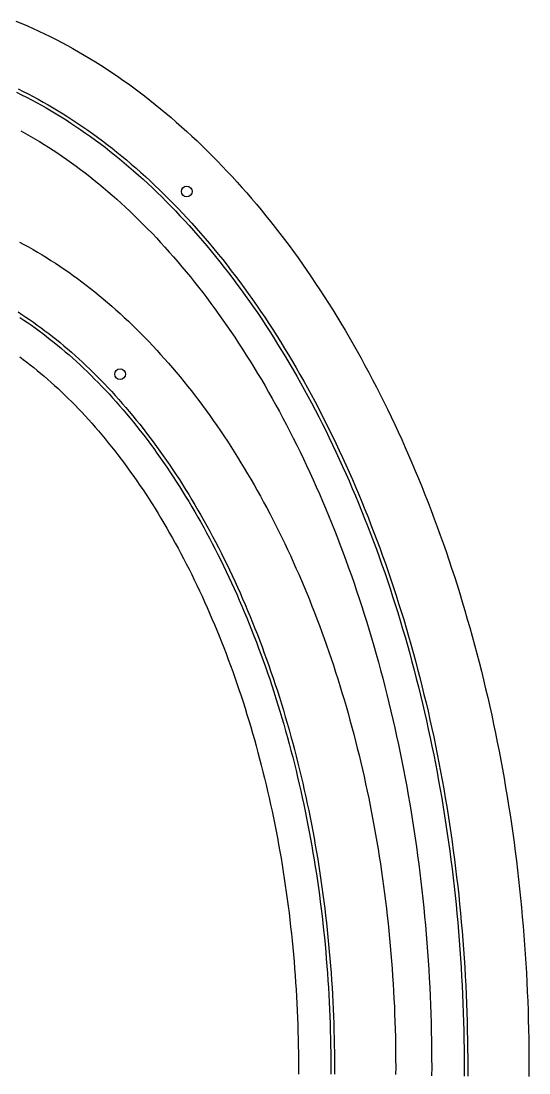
# Model space of a CAD drawing. Header units: metres. Extents: x 10 to 1210, y 10 to 2778.
# Drawn here: x 1069 to 1210, y 308.4 to 600.4 of the extents above; entities that cross this region are included whole.
import ezdxf

# ---------------------------------------------------------------- set-up
doc = ezdxf.new("R2010")
doc.units = ezdxf.units.M
for name, color, linetype in [('ACIKLIK', 5, 'Continuous'), ('ASKI_DELIK', 6, 'Continuous'), ('CAM_SABLON', 4, 'Continuous'), ('DIS_KENAR_V91_Z3', 1, 'Continuous'), ('LAMBA_T4_Z4', 3, 'Continuous')]:
    doc.layers.add(name, color=color, linetype=linetype)

msp = doc.modelspace()

# ---------------------------------------------------------------- linework, layer by layer
at = {"layer": 'ACIKLIK'}
for points in [[(1068.96, 569.93), (1070.25, 569.23), (1071.53, 568.5), (1072.81, 567.75), (1074.1, 566.98), (1075.38, 566.2), (1076.65, 565.39), (1077.93, 564.57), (1079.21, 563.72), (1080.48, 562.86), (1081.75, 561.97), (1083.02, 561.07), (1084.29, 560.15), (1085.55, 559.21), (1086.82, 558.25), (1088.08, 557.26), (1089.33, 556.26), (1090.59, 555.24), (1091.84, 554.21), (1093.09, 553.15), (1094.33, 552.07), (1095.57, 550.97), (1096.81, 549.85), (1098.04, 548.72), (1099.27, 547.56), (1100.5, 546.39), (1101.72, 545.19), (1102.94, 543.98), (1104.15, 542.75), (1105.36, 541.5), (1106.56, 540.23), (1107.76, 538.94), (1108.96, 537.63), (1110.14, 536.31), (1111.33, 534.96), (1112.5, 533.6), (1113.68, 532.22), (1114.84, 530.82), (1116, 529.4), (1117.16, 527.96), (1118.3, 526.51), (1119.44, 525.04), (1120.58, 523.55), (1121.71, 522.04), (1122.83, 520.51), (1123.94, 518.97), (1125.05, 517.41), (1126.15, 515.83), (1127.24, 514.24), (1128.33, 512.62), (1129.41, 510.99), (1130.48, 509.35), (1131.54, 507.69), (1132.59, 506.01), (1133.64, 504.31), (1134.68, 502.6), (1135.71, 500.87), (1136.73, 499.12), (1137.74, 497.36), (1138.75, 495.59), (1139.74, 493.8), (1140.73, 491.99), (1141.71, 490.17), (1142.67, 488.33), (1143.63, 486.47), (1144.58, 484.61), (1145.52, 482.72), (1146.45, 480.83), (1147.37, 478.92), (1148.28, 476.99), (1149.19, 475.05), (1150.08, 473.09), (1150.96, 471.13), (1151.83, 469.15), (1152.69, 467.15), (1153.54, 465.14), (1154.38, 463.12), (1155.21, 461.09), (1156.02, 459.04), (1156.83, 456.98), (1157.63, 454.91), (1158.41, 452.82), (1159.19, 450.73), (1159.95, 448.62), (1160.7, 446.5), (1161.44, 444.37), (1162.17, 442.22), (1162.89, 440.07), (1163.6, 437.91), (1164.29, 435.73), (1164.97, 433.54), (1165.64, 431.35), (1166.3, 429.14), (1166.95, 426.92), (1167.59, 424.69), (1168.21, 422.46), (1168.82, 420.21), (1169.42, 417.95), (1170.01, 415.69), (1170.58, 413.41), (1171.14, 411.13), (1171.69, 408.84), (1172.23, 406.54), (1172.76, 404.23), (1173.27, 401.92), (1173.77, 399.59), (1174.25, 397.26), (1174.73, 394.92), (1175.19, 392.58), (1175.64, 390.23), (1176.07, 387.87), (1176.5, 385.5), (1176.91, 383.13), (1177.3, 380.75), (1177.69, 378.37), (1178.06, 375.97), (1178.41, 373.58), (1178.76, 371.18), (1179.09, 368.77), (1179.41, 366.36), (1179.71, 363.94), (1180, 361.52), (1180.28, 359.1), (1180.54, 356.67), (1180.8, 354.24), (1181.03, 351.8), (1181.26, 349.36), (1181.47, 346.91), (1181.66, 344.47), (1181.85, 342.02), (1182.02, 339.57), (1182.18, 337.11), (1182.32, 334.65), (1182.45, 332.19), (1182.56, 329.73), (1182.67, 327.27), (1182.75, 324.81), (1182.83, 322.34), (1182.89, 319.87), (1182.94, 317.41), (1182.97, 314.94), (1182.99, 312.47), (1183, 310), (1183, 310), (1182.99, 307.53)], [(1068.65, 507.2), (1069.63, 506.48), (1070.6, 505.74), (1071.57, 504.98), (1072.54, 504.21), (1073.5, 503.42), (1074.47, 502.62), (1075.43, 501.8), (1076.39, 500.97), (1077.35, 500.12), (1078.31, 499.26), (1079.27, 498.38), (1080.22, 497.49), (1081.17, 496.58), (1082.11, 495.65), (1083.06, 494.71), (1084, 493.75), (1084.94, 492.78), (1085.87, 491.8), (1086.8, 490.79), (1087.73, 489.78), (1088.66, 488.75), (1089.58, 487.7), (1090.5, 486.64), (1091.41, 485.56), (1092.32, 484.47), (1093.22, 483.36), (1094.12, 482.24), (1095.02, 481.11), (1095.91, 479.96), (1096.8, 478.79), (1097.68, 477.62), (1098.55, 476.42), (1099.43, 475.22), (1100.29, 473.99), (1101.15, 472.76), (1102.01, 471.51), (1102.86, 470.25), (1103.7, 468.97), (1104.54, 467.68), (1105.38, 466.38), (1106.2, 465.06), (1107.03, 463.73), (1107.84, 462.38), (1108.65, 461.03), (1109.45, 459.66), (1110.25, 458.27), (1111.04, 456.88), (1111.82, 455.47), (1112.59, 454.05), (1113.36, 452.61), (1114.12, 451.17), (1114.88, 449.71), (1115.63, 448.24), (1116.37, 446.76), (1117.1, 445.26), (1117.82, 443.76), (1118.54, 442.24), (1119.25, 440.71), (1119.95, 439.17), (1120.65, 437.62), (1121.33, 436.06), (1122.01, 434.48), (1122.68, 432.9), (1123.35, 431.3), (1124, 429.7), (1124.65, 428.08), (1125.28, 426.46), (1125.91, 424.82), (1126.53, 423.17), (1127.14, 421.52), (1127.75, 419.85), (1128.34, 418.18), (1128.93, 416.49), (1129.5, 414.8), (1130.07, 413.09), (1130.63, 411.38), (1131.18, 409.66), (1131.72, 407.93), (1132.25, 406.19), (1132.77, 404.45), (1133.28, 402.69), (1133.79, 400.93), (1134.28, 399.16), (1134.76, 397.38), (1135.24, 395.6), (1135.7, 393.8), (1136.16, 392), (1136.6, 390.2), (1137.04, 388.38), (1137.46, 386.56), (1137.88, 384.73), (1138.28, 382.9), (1138.68, 381.06), (1139.07, 379.21), (1139.44, 377.36), (1139.81, 375.5), (1140.16, 373.63), (1140.51, 371.76), (1140.84, 369.89), (1141.17, 368.01), (1141.48, 366.12), (1141.79, 364.23), (1142.08, 362.34), (1142.36, 360.44), (1142.64, 358.53), (1142.9, 356.62), (1143.15, 354.71), (1143.39, 352.8), (1143.62, 350.88), (1143.84, 348.95), (1144.05, 347.03), (1144.25, 345.1), (1144.44, 343.16), (1144.62, 341.23), (1144.78, 339.29), (1144.94, 337.35), (1145.09, 335.4), (1145.22, 333.46), (1145.35, 331.51), (1145.46, 329.56), (1145.56, 327.61), (1145.65, 325.66), (1145.73, 323.7), (1145.8, 321.75), (1145.86, 319.79), (1145.91, 317.83), (1145.95, 315.88), (1145.98, 313.92), (1145.99, 311.96), (1146, 310), (1146, 310), (1145.99, 308.04)]]:
    msp.add_lwpolyline(points, dxfattribs=at)
at = {"layer": 'ASKI_DELIK'}
for centre in [(1115, 553.11), (1096.5, 502.39)]:
    msp.add_circle(centre, 1.5, dxfattribs=at)
at = {"layer": 'CAM_SABLON'}
for points in [[(1067.73, 580.68), (1069.11, 580), (1070.5, 579.3), (1071.88, 578.58), (1073.26, 577.84), (1074.64, 577.08), (1076.01, 576.3), (1077.39, 575.5), (1078.76, 574.68), (1080.13, 573.84), (1081.49, 572.98), (1082.86, 572.1), (1084.22, 571.2), (1085.57, 570.28), (1086.93, 569.34), (1088.28, 568.38), (1089.63, 567.4), (1090.97, 566.4), (1092.31, 565.38), (1093.64, 564.34), (1094.98, 563.28), (1096.3, 562.2), (1097.63, 561.1), (1098.94, 559.98), (1100.26, 558.84), (1101.57, 557.68), (1102.87, 556.51), (1104.17, 555.31), (1105.47, 554.09), (1106.76, 552.86), (1108.04, 551.6), (1109.32, 550.33), (1110.59, 549.03), (1111.86, 547.72), (1113.12, 546.39), (1114.38, 545.04), (1115.63, 543.67), (1116.87, 542.28), (1118.11, 540.88), (1119.34, 539.45), (1120.57, 538.01), (1121.78, 536.55), (1122.99, 535.07), (1124.2, 533.57), (1125.39, 532.05), (1126.58, 530.52), (1127.76, 528.97), (1128.94, 527.4), (1130.1, 525.81), (1131.26, 524.21), (1132.41, 522.59), (1133.55, 520.95), (1134.69, 519.29), (1135.82, 517.62), (1136.93, 515.93), (1138.04, 514.22), (1139.14, 512.5), (1140.24, 510.76), (1141.32, 509.01), (1142.39, 507.23), (1143.46, 505.45), (1144.51, 503.64), (1145.56, 501.82), (1146.6, 499.99), (1147.63, 498.14), (1148.64, 496.27), (1149.65, 494.39), (1150.65, 492.49), (1151.64, 490.58), (1152.62, 488.66), (1153.59, 486.72), (1154.55, 484.76), (1155.5, 482.79), (1156.43, 480.81), (1157.36, 478.81), (1158.28, 476.8), (1159.18, 474.78), (1160.08, 472.74), (1160.96, 470.69), (1161.84, 468.62), (1162.7, 466.54), (1163.55, 464.45), (1164.39, 462.35), (1165.22, 460.24), (1166.04, 458.11), (1166.84, 455.97), (1167.64, 453.82), (1168.42, 451.66), (1169.19, 449.48), (1169.95, 447.29), (1170.7, 445.1), (1171.44, 442.89), (1172.16, 440.67), (1172.87, 438.44), (1173.57, 436.2), (1174.26, 433.95), (1174.94, 431.69), (1175.6, 429.42), (1176.25, 427.14), (1176.89, 424.85), (1177.51, 422.55), (1178.13, 420.24), (1178.73, 417.92), (1179.31, 415.59), (1179.89, 413.26), (1180.45, 410.91), (1181, 408.56), (1181.54, 406.2), (1182.06, 403.84), (1182.57, 401.46), (1183.07, 399.08), (1183.55, 396.69), (1184.03, 394.29), (1184.48, 391.89), (1184.93, 389.47), (1185.36, 387.06), (1185.78, 384.63), (1186.18, 382.2), (1186.58, 379.77), (1186.95, 377.33), (1187.32, 374.88), (1187.67, 372.43), (1188.01, 369.97), (1188.33, 367.51), (1188.64, 365.04), (1188.94, 362.57), (1189.22, 360.1), (1189.49, 357.62), (1189.75, 355.13), (1189.99, 352.65), (1190.22, 350.16), (1190.44, 347.66), (1190.64, 345.17), (1190.83, 342.67), (1191, 340.16), (1191.16, 337.66), (1191.3, 335.15), (1191.44, 332.64), (1191.55, 330.13), (1191.66, 327.62), (1191.75, 325.1), (1191.83, 322.59), (1191.89, 320.07), (1191.94, 317.55), (1191.97, 315.04), (1191.99, 312.52), (1192, 310), (1192, 310), (1191.99, 307.48)], [(1068.7, 518.12), (1069.76, 517.42), (1070.82, 516.7), (1071.88, 515.97), (1072.93, 515.22), (1073.99, 514.45), (1075.04, 513.67), (1076.09, 512.87), (1077.13, 512.05), (1078.18, 511.22), (1079.22, 510.38), (1080.26, 509.52), (1081.29, 508.64), (1082.32, 507.74), (1083.35, 506.84), (1084.37, 505.91), (1085.39, 504.97), (1086.41, 504.01), (1087.43, 503.04), (1088.44, 502.06), (1089.44, 501.05), (1090.44, 500.04), (1091.44, 499), (1092.43, 497.96), (1093.42, 496.89), (1094.41, 495.81), (1095.39, 494.72), (1096.36, 493.61), (1097.33, 492.49), (1098.3, 491.35), (1099.26, 490.2), (1100.21, 489.03), (1101.16, 487.85), (1102.11, 486.65), (1103.05, 485.44), (1103.98, 484.22), (1104.91, 482.98), (1105.83, 481.72), (1106.74, 480.45), (1107.65, 479.17), (1108.56, 477.88), (1109.46, 476.57), (1110.35, 475.24), (1111.23, 473.91), (1112.11, 472.55), (1112.98, 471.19), (1113.85, 469.81), (1114.7, 468.42), (1115.55, 467.02), (1116.4, 465.6), (1117.23, 464.17), (1118.06, 462.73), (1118.89, 461.28), (1119.7, 459.81), (1120.51, 458.33), (1121.31, 456.84), (1122.1, 455.33), (1122.89, 453.82), (1123.66, 452.29), (1124.43, 450.75), (1125.19, 449.2), (1125.95, 447.63), (1126.69, 446.06), (1127.43, 444.47), (1128.16, 442.87), (1128.88, 441.27), (1129.59, 439.65), (1130.29, 438.02), (1130.98, 436.38), (1131.67, 434.73), (1132.35, 433.06), (1133.01, 431.39), (1133.67, 429.71), (1134.32, 428.02), (1134.96, 426.32), (1135.6, 424.61), (1136.22, 422.89), (1136.83, 421.16), (1137.44, 419.42), (1138.03, 417.67), (1138.62, 415.91), (1139.19, 414.15), (1139.76, 412.37), (1140.32, 410.59), (1140.86, 408.8), (1141.4, 407), (1141.93, 405.19), (1142.45, 403.37), (1142.96, 401.55), (1143.45, 399.72), (1143.94, 397.88), (1144.42, 396.03), (1144.89, 394.18), (1145.35, 392.32), (1145.79, 390.45), (1146.23, 388.58), (1146.66, 386.7), (1147.08, 384.82), (1147.48, 382.92), (1147.88, 381.02), (1148.27, 379.12), (1148.64, 377.21), (1149.01, 375.29), (1149.36, 373.37), (1149.71, 371.45), (1150.04, 369.51), (1150.36, 367.58), (1150.68, 365.64), (1150.98, 363.69), (1151.27, 361.74), (1151.55, 359.78), (1151.82, 357.83), (1152.08, 355.86), (1152.32, 353.9), (1152.56, 351.93), (1152.79, 349.95), (1153, 347.97), (1153.21, 345.99), (1153.4, 344.01), (1153.58, 342.03), (1153.75, 340.04), (1153.91, 338.05), (1154.06, 336.05), (1154.2, 334.06), (1154.33, 332.06), (1154.45, 330.06), (1154.55, 328.06), (1154.64, 326.06), (1154.73, 324.05), (1154.8, 322.05), (1154.86, 320.04), (1154.91, 318.03), (1154.95, 316.03), (1154.98, 314.02), (1154.99, 312.01), (1155, 310), (1155, 310), (1154.99, 307.99)]]:
    msp.add_lwpolyline(points, dxfattribs=at)
at = {"layer": 'DIS_KENAR_V91_Z3'}
for points in [[(1067.57, 600.44), (1069.18, 599.78), (1070.78, 599.09), (1072.37, 598.38), (1073.96, 597.65), (1075.55, 596.89), (1077.13, 596.12), (1078.71, 595.32), (1080.29, 594.5), (1081.86, 593.66), (1083.42, 592.79), (1084.98, 591.91), (1086.54, 591), (1088.09, 590.07), (1089.64, 589.13), (1091.18, 588.16), (1092.71, 587.16), (1094.24, 586.15), (1095.76, 585.12), (1097.28, 584.06), (1098.79, 582.99), (1100.3, 581.89), (1101.8, 580.78), (1103.29, 579.64), (1104.78, 578.48), (1106.26, 577.3), (1107.73, 576.1), (1109.2, 574.88), (1110.66, 573.65), (1112.11, 572.39), (1113.56, 571.11), (1115, 569.81), (1116.43, 568.49), (1117.86, 567.15), (1119.27, 565.79), (1120.68, 564.41), (1122.09, 563.02), (1123.48, 561.6), (1124.87, 560.17), (1126.25, 558.71), (1127.62, 557.24), (1128.98, 555.75), (1130.33, 554.23), (1131.68, 552.71), (1133.02, 551.16), (1134.34, 549.59), (1135.66, 548.01), (1136.98, 546.4), (1138.28, 544.78), (1139.57, 543.14), (1140.85, 541.49), (1142.13, 539.81), (1143.4, 538.12), (1144.65, 536.41), (1145.9, 534.69), (1147.13, 532.94), (1148.36, 531.18), (1149.58, 529.41), (1150.79, 527.61), (1151.99, 525.8), (1153.17, 523.98), (1154.35, 522.13), (1155.52, 520.27), (1156.67, 518.4), (1157.82, 516.51), (1158.96, 514.6), (1160.08, 512.68), (1161.2, 510.74), (1162.3, 508.79), (1163.39, 506.82), (1164.48, 504.83), (1165.55, 502.84), (1166.61, 500.82), (1167.66, 498.8), (1168.7, 496.75), (1169.72, 494.7), (1170.74, 492.63), (1171.74, 490.54), (1172.73, 488.45), (1173.71, 486.34), (1174.68, 484.21), (1175.64, 482.07), (1176.58, 479.92), (1177.52, 477.76), (1178.44, 475.58), (1179.35, 473.39), (1180.24, 471.19), (1181.13, 468.98), (1182, 466.75), (1182.86, 464.51), (1183.71, 462.26), (1184.54, 460), (1185.37, 457.73), (1186.18, 455.44), (1186.98, 453.15), (1187.76, 450.84), (1188.53, 448.52), (1189.29, 446.2), (1190.04, 443.86), (1190.77, 441.51), (1191.49, 439.15), (1192.2, 436.79), (1192.89, 434.41), (1193.57, 432.02), (1194.24, 429.62), (1194.9, 427.22), (1195.54, 424.81), (1196.16, 422.38), (1196.78, 419.95), (1197.38, 417.51), (1197.97, 415.06), (1198.54, 412.61), (1199.1, 410.14), (1199.65, 407.67), (1200.18, 405.19), (1200.7, 402.71), (1201.21, 400.21), (1201.7, 397.71), (1202.18, 395.2), (1202.64, 392.69), (1203.09, 390.17), (1203.53, 387.65), (1203.95, 385.11), (1204.36, 382.58), (1204.75, 380.03), (1205.13, 377.49), (1205.5, 374.93), (1205.85, 372.37), (1206.19, 369.81), (1206.51, 367.24), (1206.82, 364.67), (1207.11, 362.09), (1207.39, 359.51), (1207.66, 356.93), (1207.91, 354.34), (1208.15, 351.75), (1208.37, 349.16), (1208.58, 346.56), (1208.78, 343.96), (1208.96, 341.36), (1209.13, 338.75), (1209.28, 336.15), (1209.41, 333.54), (1209.54, 330.93), (1209.65, 328.31), (1209.74, 325.7), (1209.82, 323.09), (1209.88, 320.47), (1209.93, 317.85), (1209.97, 315.24), (1209.99, 312.62), (1210, 310), (1210, 310), (1209.99, 307.38)], [(1068.55, 539.09), (1069.81, 538.42), (1071.07, 537.72), (1072.33, 537.01), (1073.58, 536.28), (1074.83, 535.53), (1076.07, 534.77), (1077.31, 533.99), (1078.55, 533.19), (1079.78, 532.37), (1081.01, 531.54), (1082.23, 530.69), (1083.45, 529.83), (1084.66, 528.94), (1085.87, 528.05), (1087.07, 527.13), (1088.27, 526.2), (1089.46, 525.25), (1090.65, 524.28), (1091.83, 523.3), (1093.01, 522.3), (1094.18, 521.29), (1095.34, 520.26), (1096.5, 519.21), (1097.65, 518.15), (1098.8, 517.07), (1099.94, 515.98), (1101.08, 514.87), (1102.21, 513.75), (1103.33, 512.6), (1104.45, 511.45), (1105.56, 510.28), (1106.66, 509.09), (1107.76, 507.89), (1108.85, 506.67), (1109.93, 505.44), (1111.01, 504.19), (1112.08, 502.93), (1113.14, 501.66), (1114.2, 500.37), (1115.24, 499.06), (1116.29, 497.74), (1117.32, 496.41), (1118.35, 495.06), (1119.37, 493.7), (1120.38, 492.32), (1121.38, 490.93), (1122.38, 489.53), (1123.37, 488.11), (1124.35, 486.68), (1125.32, 485.23), (1126.28, 483.78), (1127.24, 482.31), (1128.19, 480.82), (1129.13, 479.32), (1130.06, 477.81), (1130.98, 476.29), (1131.9, 474.76), (1132.8, 473.21), (1133.7, 471.65), (1134.59, 470.07), (1135.47, 468.49), (1136.34, 466.89), (1137.2, 465.28), (1138.06, 463.66), (1138.9, 462.03), (1139.74, 460.39), (1140.57, 458.73), (1141.38, 457.06), (1142.19, 455.39), (1142.99, 453.7), (1143.78, 452), (1144.56, 450.29), (1145.33, 448.56), (1146.09, 446.83), (1146.84, 445.09), (1147.58, 443.34), (1148.32, 441.57), (1149.04, 439.8), (1149.75, 438.02), (1150.45, 436.22), (1151.15, 434.42), (1151.83, 432.61), (1152.5, 430.79), (1153.16, 428.96), (1153.82, 427.12), (1154.46, 425.27), (1155.09, 423.41), (1155.71, 421.55), (1156.32, 419.67), (1156.92, 417.79), (1157.52, 415.9), (1158.1, 414), (1158.66, 412.1), (1159.22, 410.18), (1159.77, 408.26), (1160.31, 406.33), (1160.84, 404.39), (1161.35, 402.45), (1161.86, 400.5), (1162.35, 398.54), (1162.84, 396.57), (1163.31, 394.6), (1163.77, 392.62), (1164.22, 390.64), (1164.66, 388.65), (1165.09, 386.65), (1165.51, 384.65), (1165.92, 382.64), (1166.31, 380.63), (1166.7, 378.61), (1167.07, 376.59), (1167.44, 374.56), (1167.79, 372.53), (1168.13, 370.49), (1168.46, 368.44), (1168.77, 366.4), (1169.08, 364.34), (1169.37, 362.29), (1169.66, 360.23), (1169.93, 358.16), (1170.19, 356.1), (1170.44, 354.02), (1170.68, 351.95), (1170.9, 349.87), (1171.12, 347.79), (1171.32, 345.71), (1171.51, 343.62), (1171.69, 341.53), (1171.86, 339.44), (1172.02, 337.35), (1172.16, 335.25), (1172.3, 333.15), (1172.42, 331.05), (1172.53, 328.95), (1172.63, 326.85), (1172.71, 324.75), (1172.79, 322.64), (1172.85, 320.54), (1172.91, 318.43), (1172.95, 316.32), (1172.98, 314.22), (1172.99, 312.11), (1173, 310), (1173, 310), (1172.99, 307.89)]]:
    msp.add_lwpolyline(points, dxfattribs=at)
at = {"layer": 'LAMBA_T4_Z4'}
for points in [[(1068.16, 581.58), (1069.56, 580.9), (1070.95, 580.19), (1072.35, 579.47), (1073.74, 578.72), (1075.13, 577.95), (1076.51, 577.17), (1077.9, 576.36), (1079.28, 575.54), (1080.66, 574.69), (1082.03, 573.82), (1083.4, 572.94), (1084.77, 572.03), (1086.14, 571.1), (1087.5, 570.16), (1088.86, 569.19), (1090.22, 568.2), (1091.57, 567.2), (1092.92, 566.17), (1094.26, 565.12), (1095.6, 564.06), (1096.94, 562.97), (1098.27, 561.86), (1099.6, 560.74), (1100.92, 559.59), (1102.23, 558.43), (1103.55, 557.24), (1104.85, 556.04), (1106.16, 554.82), (1107.45, 553.57), (1108.74, 552.31), (1110.03, 551.03), (1111.31, 549.73), (1112.59, 548.41), (1113.85, 547.07), (1115.12, 545.72), (1116.37, 544.34), (1117.62, 542.95), (1118.86, 541.53), (1120.1, 540.1), (1121.33, 538.65), (1122.55, 537.18), (1123.77, 535.7), (1124.98, 534.19), (1126.18, 532.67), (1127.37, 531.13), (1128.56, 529.57), (1129.74, 528), (1130.91, 526.4), (1132.07, 524.79), (1133.23, 523.16), (1134.38, 521.52), (1135.52, 519.85), (1136.65, 518.18), (1137.77, 516.48), (1138.88, 514.77), (1139.99, 513.04), (1141.08, 511.29), (1142.17, 509.53), (1143.25, 507.75), (1144.32, 505.95), (1145.38, 504.14), (1146.43, 502.32), (1147.47, 500.48), (1148.5, 498.62), (1149.52, 496.75), (1150.54, 494.86), (1151.54, 492.96), (1152.53, 491.04), (1153.51, 489.11), (1154.49, 487.16), (1155.45, 485.2), (1156.4, 483.22), (1157.34, 481.23), (1158.27, 479.23), (1159.19, 477.21), (1160.1, 475.18), (1161, 473.14), (1161.88, 471.08), (1162.76, 469.01), (1163.63, 466.93), (1164.48, 464.83), (1165.32, 462.72), (1166.15, 460.6), (1166.97, 458.47), (1167.78, 456.32), (1168.58, 454.16), (1169.36, 451.99), (1170.14, 449.81), (1170.9, 447.62), (1171.65, 445.42), (1172.39, 443.2), (1173.11, 440.98), (1173.83, 438.74), (1174.53, 436.49), (1175.22, 434.24), (1175.89, 431.97), (1176.56, 429.69), (1177.21, 427.41), (1177.85, 425.11), (1178.48, 422.81), (1179.09, 420.49), (1179.7, 418.17), (1180.28, 415.84), (1180.86, 413.49), (1181.43, 411.14), (1181.98, 408.79), (1182.51, 406.42), (1183.04, 404.05), (1183.55, 401.67), (1184.05, 399.28), (1184.54, 396.88), (1185.01, 394.48), (1185.47, 392.07), (1185.91, 389.65), (1186.35, 387.23), (1186.77, 384.8), (1187.17, 382.37), (1187.56, 379.92), (1187.94, 377.48), (1188.31, 375.03), (1188.66, 372.57), (1189, 370.11), (1189.33, 367.64), (1189.64, 365.17), (1189.93, 362.69), (1190.22, 360.21), (1190.49, 357.72), (1190.75, 355.23), (1190.99, 352.74), (1191.22, 350.24), (1191.43, 347.75), (1191.63, 345.24), (1191.82, 342.74), (1192, 340.23), (1192.16, 337.72), (1192.3, 335.21), (1192.44, 332.69), (1192.55, 330.17), (1192.66, 327.66), (1192.75, 325.14), (1192.83, 322.62), (1192.89, 320.09), (1192.94, 317.57), (1192.97, 315.05), (1192.99, 312.52), (1193, 310), (1193, 310), (1192.99, 307.48)], [(1068.17, 519.66), (1069.25, 518.96), (1070.32, 518.25), (1071.39, 517.53), (1072.45, 516.79), (1073.52, 516.03), (1074.58, 515.25), (1075.64, 514.47), (1076.7, 513.66), (1077.75, 512.84), (1078.8, 512), (1079.85, 511.15), (1080.9, 510.28), (1081.94, 509.4), (1082.98, 508.5), (1084.02, 507.58), (1085.05, 506.65), (1086.08, 505.7), (1087.1, 504.74), (1088.12, 503.76), (1089.14, 502.77), (1090.15, 501.76), (1091.16, 500.74), (1092.16, 499.7), (1093.16, 498.64), (1094.16, 497.57), (1095.15, 496.49), (1096.14, 495.39), (1097.12, 494.27), (1098.09, 493.14), (1099.06, 492), (1100.03, 490.84), (1100.99, 489.66), (1101.95, 488.47), (1102.89, 487.27), (1103.84, 486.05), (1104.78, 484.82), (1105.71, 483.57), (1106.64, 482.31), (1107.56, 481.04), (1108.47, 479.75), (1109.38, 478.44), (1110.28, 477.13), (1111.18, 475.8), (1112.07, 474.45), (1112.95, 473.1), (1113.83, 471.73), (1114.69, 470.34), (1115.56, 468.94), (1116.41, 467.53), (1117.26, 466.11), (1118.1, 464.67), (1118.93, 463.23), (1119.76, 461.76), (1120.58, 460.29), (1121.39, 458.8), (1122.19, 457.31), (1122.99, 455.8), (1123.78, 454.27), (1124.56, 452.74), (1125.33, 451.19), (1126.09, 449.63), (1126.85, 448.06), (1127.6, 446.48), (1128.34, 444.89), (1129.07, 443.29), (1129.79, 441.67), (1130.5, 440.05), (1131.21, 438.41), (1131.91, 436.76), (1132.59, 435.11), (1133.27, 433.44), (1133.94, 431.76), (1134.61, 430.07), (1135.26, 428.38), (1135.9, 426.67), (1136.54, 424.95), (1137.16, 423.22), (1137.78, 421.49), (1138.38, 419.74), (1138.98, 417.99), (1139.57, 416.23), (1140.15, 414.45), (1140.71, 412.67), (1141.27, 410.88), (1141.82, 409.09), (1142.36, 407.28), (1142.89, 405.47), (1143.41, 403.65), (1143.92, 401.82), (1144.42, 399.98), (1144.91, 398.13), (1145.39, 396.28), (1145.86, 394.42), (1146.32, 392.56), (1146.77, 390.69), (1147.21, 388.81), (1147.64, 386.92), (1148.05, 385.03), (1148.46, 383.13), (1148.86, 381.23), (1149.25, 379.32), (1149.62, 377.4), (1149.99, 375.48), (1150.35, 373.55), (1150.69, 371.62), (1151.03, 369.68), (1151.35, 367.74), (1151.66, 365.79), (1151.97, 363.84), (1152.26, 361.88), (1152.54, 359.92), (1152.81, 357.96), (1153.07, 355.99), (1153.32, 354.02), (1153.55, 352.04), (1153.78, 350.06), (1154, 348.08), (1154.2, 346.09), (1154.39, 344.11), (1154.58, 342.11), (1154.75, 340.12), (1154.91, 338.12), (1155.06, 336.12), (1155.2, 334.12), (1155.33, 332.12), (1155.44, 330.11), (1155.55, 328.11), (1155.64, 326.1), (1155.73, 324.09), (1155.8, 322.08), (1155.86, 320.07), (1155.91, 318.06), (1155.95, 316.04), (1155.98, 314.03), (1155.99, 312.01), (1156, 310), (1156, 310), (1155.99, 307.99)]]:
    msp.add_lwpolyline(points, dxfattribs=at)

doc.saveas('drawing.dxf')
